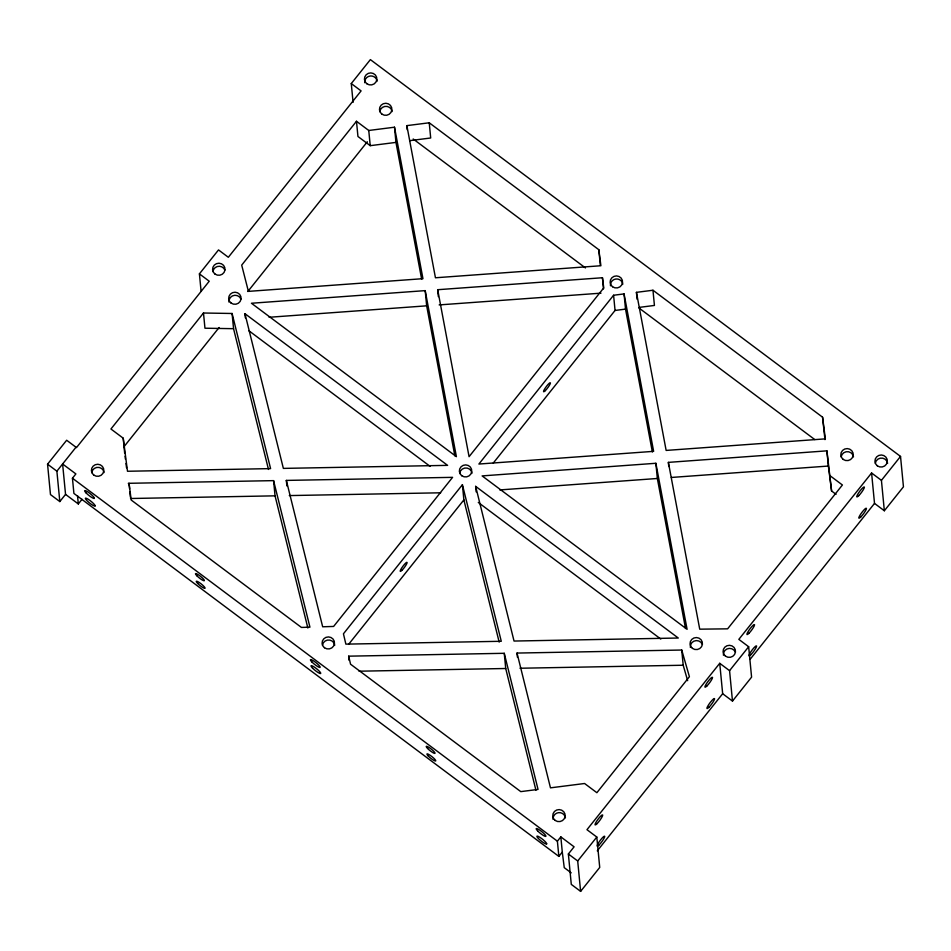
<?xml version="1.0" encoding="UTF-8"?>
<svg xmlns="http://www.w3.org/2000/svg" width="951" height="951" viewBox="0 0 951 951"><rect width="100%" height="100%" fill="white"/><g stroke="black" fill="none" stroke-linecap="round" stroke-linejoin="round"><path stroke-width="1.43" d="M719.729 663.311L722.665 693.719L732.484 701.077L729.56 670.669L719.729 663.311L586.969 829.688L596.8 837.046L599.724 867.443L580.621 891.384L571.289 884.394L568.365 853.998L574.095 846.818L560.828 836.88L562.291 852.084L558.855 856.399L73.905 493.426L72.442 478.222L75.878 473.919L62.611 463.993L65.548 494.389L59.818 501.569L50.474 494.579L47.55 464.183L66.653 440.242L76.484 447.6L209.232 281.223L199.413 273.864L218.516 249.923L228.335 257.281L361.095 90.904L351.276 83.557L370.379 59.616L900.526 456.421L903.45 486.817L884.347 510.758L874.516 503.4L871.591 473.004L881.422 480.35L884.347 510.758M59.818 501.569L56.882 471.173L75.985 447.232M203.49 313.01L110.934 428.996L123.226 438.197L127.493 471.256L270.595 468.617L232.092 313.485L203.49 313.01L204.952 328.214L233.554 328.689L268.491 469.461M356.482 121.276L241.697 265.127L248.401 291.375L422.957 278.679L394.499 127.208L368.762 130.477L356.482 121.276L357.945 136.48L370.224 145.669L395.961 142.4L421.685 279.321M65.548 494.389L78.315 503.947L82.024 499.311M123.713 447.065L219.122 327.501M247.842 291.505L367.336 141.758M613.585 295.25L478.9 464.04L653.634 451.345L624.058 293.918L613.585 295.25L615.047 310.454L493.272 463.054M348.589 644.374L463.874 499.905L462.543 486.08M558.855 856.399L557.393 841.195L560.828 836.88M871.591 473.004L738.832 639.369L748.663 646.728L751.587 677.136L732.484 701.077M580.621 891.384L577.697 860.988L596.8 837.046M729.56 670.669L748.663 646.728M881.422 480.35L900.526 456.421M597.276 850.848L722.665 693.719M750.066 659.376L874.516 503.4M406.862 125.627L429.234 122.786L598.833 249.721L600.901 265.745L435.451 277.775L406.862 125.627L407.266 129.776M409.726 140.653L430.696 137.99L429.234 122.786M636.433 292.349L652.968 290.245L822.556 417.18L825.361 438.863L666.14 450.429L636.433 292.349L637.099 299.256M615.047 310.454L625.52 309.123L652.362 451.963M639.274 307.375L654.431 305.449L652.968 290.245M425.204 290.626L251.444 303.25L456.397 456.658L425.204 290.626L426.666 305.83L454.851 455.838M437.698 289.71L602.447 277.74L603.754 287.891L469.069 456.682L437.698 289.71L438.363 296.629M269.097 317.277L426.666 305.83M439.16 304.914L600.973 293.158M655.881 463.28L482.121 475.904L687.086 629.312L655.881 463.28L657.343 478.484L685.528 628.492M668.779 466.513L668.375 462.376L826.906 450.845L831.59 490.989L836.06 494.33M499.786 489.931L657.343 478.484M671.323 477.461L828.369 466.049L831.59 490.989M129.586 488.826L129.051 483.298L131.202 500.036L301.431 627.434L309.943 627.173L273.579 480.635L128.314 483.31L129.229 484.748M286.346 480.41L452.581 477.343L333.611 626.447L322.674 626.78L286.346 480.41L286.869 485.937M130.513 498.502L275.041 495.84L307.851 628.005M289.294 495.578L440.693 492.796M348.672 656.166L504.256 653.301L538.04 789.425L520.779 791.624L350.562 664.214L348.672 656.166L349.076 660.303M517.023 653.064L681.736 650.032L689.416 676.708L596.871 792.706L584.592 783.505L550.474 787.844L517.023 653.064L517.415 657.212M359.026 671.204L505.718 668.505L535.948 790.293M519.971 668.244L683.198 665.236L687.644 680.678M413.186 138.989L585.459 267.932M638.917 307.946L814.757 439.552M830.128 475.785L842.408 484.986L727.622 628.837L699.722 629.17L668.375 462.376M244.966 313.699L447.6 465.36L283.362 468.391L244.966 313.699L245.358 317.848M475.643 486.353L678.277 638.026L514.039 641.045L475.643 486.353L476.178 491.881M248.793 330.675L430.102 466.37M478.294 502.449L660.779 639.036M72.442 478.222L557.393 841.195M47.55 464.183L56.882 471.173M568.365 853.998L577.697 860.988M562.291 852.084L564.252 867.657L571.218 872.875M463.874 499.905L499.18 642.115M824.957 439.612L822.556 417.18M125.056 456.266L125.425 459.143M125.984 463.458L126.542 467.773M826.906 450.845L828.369 466.049M681.736 650.032L683.198 665.236M624.058 293.918L625.52 309.123M602.447 277.74L603.516 288.89M598.833 249.721L600.295 264.925M504.256 653.301L505.718 668.505M394.499 127.208L395.961 142.4M368.762 130.477L370.224 145.669M351.276 83.557L353.083 102.375M273.579 480.635L275.041 495.84M232.092 313.485L233.554 328.689M199.413 273.864L201.089 291.244M129.847 491.596L130.382 497.123M123.226 438.197L123.892 445.104M124.153 447.862L124.688 453.389M77.518 495.661L78.315 503.947M228.989 302.085A6.229 6.039 -5.5 0 1 240.936 298.994M690.355 647.405A6.229 6.039 -5.5 0 1 702.302 644.314M459.69 473.17A6.229 6.039 -5.5 0 1 472.029 473.182M841.159 456.86A6.229 6.039 -5.5 0 1 853.499 456.872M379.794 111.54A6.229 6.039 -5.5 0 1 392.133 111.552M610.459 285.776A6.229 6.039 -5.5 0 1 615.868 279.012A6.229 6.039 -5.5 0 1 622.81 284.206M322.413 645.206A6.229 6.039 -5.5 0 1 334.752 645.206M91.736 472.54A6.229 6.039 -5.5 0 1 104.075 472.552M553.09 819.441A6.229 6.039 -5.5 0 1 558.487 812.665A6.229 6.039 -5.5 0 1 565.441 817.872M212.917 271.499A6.229 6.039 -5.5 0 1 224.852 269.989M364.768 82.761A6.229 6.039 -5.5 0 1 370.165 75.997A6.229 6.039 -5.5 0 1 377.119 81.192M875.277 463.28A6.229 6.039 -5.5 0 1 887.616 463.28M723.402 655.168A6.229 6.039 -5.5 0 1 735.337 652.077M95.148 505.801L95.029 506.051A6.229 1.117 38.6 0 1 87.195 500.904A6.229 1.117 38.6 0 1 88.039 499.168A6.229 1.117 38.6 0 1 95.159 505.777M546.682 843.763L546.563 844.012A6.229 1.117 38.6 0 1 538.73 838.865A6.229 1.117 38.6 0 1 539.574 837.13A6.229 1.117 38.6 0 1 546.694 843.739M462.412 484.701L343.442 633.794L345.867 644.136L501.272 641.283L462.412 484.701M428.319 756.069A5.599 0.999 38.6 0 0 435.665 760.99A5.599 0.999 38.6 0 0 430.078 755.26A5.599 0.999 38.6 0 0 428.319 756.069M427.593 748.461A5.599 0.999 38.6 0 0 434.928 753.394A5.599 0.999 38.6 0 0 429.353 747.664A5.599 0.999 38.6 0 0 427.593 748.461M197.642 583.415A5.599 0.999 38.6 0 0 204.976 588.336A5.599 0.999 38.6 0 0 199.401 582.606A5.599 0.999 38.6 0 0 197.642 583.415M196.905 575.807A5.599 0.999 38.6 0 0 204.251 580.728A5.599 0.999 38.6 0 0 198.676 574.998A5.599 0.999 38.6 0 0 196.905 575.807M537.672 830.936A6.229 1.117 38.6 0 0 545.826 836.404A6.229 1.117 38.6 0 0 539.633 830.045A6.229 1.117 38.6 0 0 537.672 830.936M86.137 492.975A6.229 1.117 38.6 0 0 94.292 498.443A6.229 1.117 38.6 0 0 88.098 492.083A6.229 1.117 38.6 0 0 86.137 492.975M312.499 668.066A6.229 1.117 38.6 0 0 320.653 673.534A6.229 1.117 38.6 0 0 314.46 667.174A6.229 1.117 38.6 0 0 312.499 668.066M311.916 661.979A6.229 1.117 38.6 0 0 320.071 667.459A6.229 1.117 38.6 0 0 313.866 661.088A6.229 1.117 38.6 0 0 311.916 661.979M231.057 303.048A6.229 6.039 -5.5 0 0 241.043 299.054A6.229 6.039 -5.5 0 0 232.531 292.682A6.229 6.039 -5.5 0 0 231.057 303.048M692.423 648.368A6.229 6.039 -5.5 0 0 702.409 644.374A6.229 6.039 -5.5 0 0 693.897 638.002A6.229 6.039 -5.5 0 0 692.423 648.368M461.734 475.714A6.229 6.039 -5.5 0 0 471.72 471.708A6.229 6.039 -5.5 0 0 463.208 465.348A6.229 6.039 -5.5 0 0 461.734 475.714M381.85 114.084A6.229 6.039 -5.5 0 0 391.836 110.09A6.229 6.039 -5.5 0 0 383.324 103.718A6.229 6.039 -5.5 0 0 381.85 114.084M612.527 286.738A6.229 6.039 -5.5 0 0 622.513 282.744A6.229 6.039 -5.5 0 0 614.001 276.372A6.229 6.039 -5.5 0 0 612.527 286.738M843.204 459.404A6.229 6.039 -5.5 0 0 853.19 455.398A6.229 6.039 -5.5 0 0 844.678 449.038A6.229 6.039 -5.5 0 0 843.204 459.404M324.469 647.738A6.229 6.039 -5.5 0 0 334.455 643.744A6.229 6.039 -5.5 0 0 325.943 637.372A6.229 6.039 -5.5 0 0 324.469 647.738M93.792 475.084A6.229 6.039 -5.5 0 0 103.778 471.09A6.229 6.039 -5.5 0 0 95.266 464.718A6.229 6.039 -5.5 0 0 93.792 475.084M555.146 820.404A6.229 6.039 -5.5 0 0 565.132 816.398A6.229 6.039 -5.5 0 0 556.62 810.038A6.229 6.039 -5.5 0 0 555.146 820.404M214.974 274.043A6.229 6.039 -5.5 0 0 224.959 270.048A6.229 6.039 -5.5 0 0 216.448 263.677A6.229 6.039 -5.5 0 0 214.974 274.043M366.824 83.724A6.229 6.039 -5.5 0 0 376.81 79.729A6.229 6.039 -5.5 0 0 368.299 73.358A6.229 6.039 -5.5 0 0 366.824 83.724M860.833 516.916A6.229 1.046 -53.2 0 0 866.444 508.416A6.229 1.046 -53.2 0 0 860.584 514.277A6.229 1.046 -53.2 0 0 860.833 516.916M751.005 654.561A6.229 1.046 -53.2 0 0 756.604 646.062A6.229 1.046 -53.2 0 0 750.743 651.934A6.229 1.046 -53.2 0 0 751.005 654.561M858.789 495.637A6.229 1.046 -53.2 0 0 864.388 487.138A6.229 1.046 -53.2 0 0 858.539 492.998A6.229 1.046 -53.2 0 0 858.789 495.637M748.948 633.283A6.229 1.046 -53.2 0 0 754.559 624.783A6.229 1.046 -53.2 0 0 748.699 630.644A6.229 1.046 -53.2 0 0 748.948 633.283M708.982 707.235A6.229 1.046 -53.2 0 0 714.581 698.735A6.229 1.046 -53.2 0 0 708.721 704.596A6.229 1.046 -53.2 0 0 708.982 707.235M599.142 844.88A6.229 1.046 -53.2 0 0 604.741 836.381A6.229 1.046 -53.2 0 0 598.892 842.241A6.229 1.046 -53.2 0 0 599.142 844.88M706.926 685.944A6.229 1.046 -53.2 0 0 712.537 677.445A6.229 1.046 -53.2 0 0 706.676 683.317A6.229 1.046 -53.2 0 0 706.926 685.944M597.097 823.602A6.229 1.046 -53.2 0 0 602.696 815.102A6.229 1.046 -53.2 0 0 596.836 820.963A6.229 1.046 -53.2 0 0 597.097 823.602M877.321 465.812A6.229 6.039 -5.5 0 0 887.307 461.817A6.229 6.039 -5.5 0 0 878.795 455.446A6.229 6.039 -5.5 0 0 877.321 465.812M725.458 656.131A6.229 6.039 -5.5 0 0 735.444 652.136A6.229 6.039 -5.5 0 0 726.944 645.765A6.229 6.039 -5.5 0 0 725.458 656.131M402.059 570.184A5.599 0.939 -53.2 0 0 407.099 562.54A5.599 0.939 -53.2 0 0 401.821 567.818A5.599 0.939 -53.2 0 0 402.059 570.184M545.363 390.588A5.599 0.939 -53.2 0 0 550.415 382.932A5.599 0.939 -53.2 0 0 545.137 388.222A5.599 0.939 -53.2 0 0 545.363 390.588"/></g></svg>
